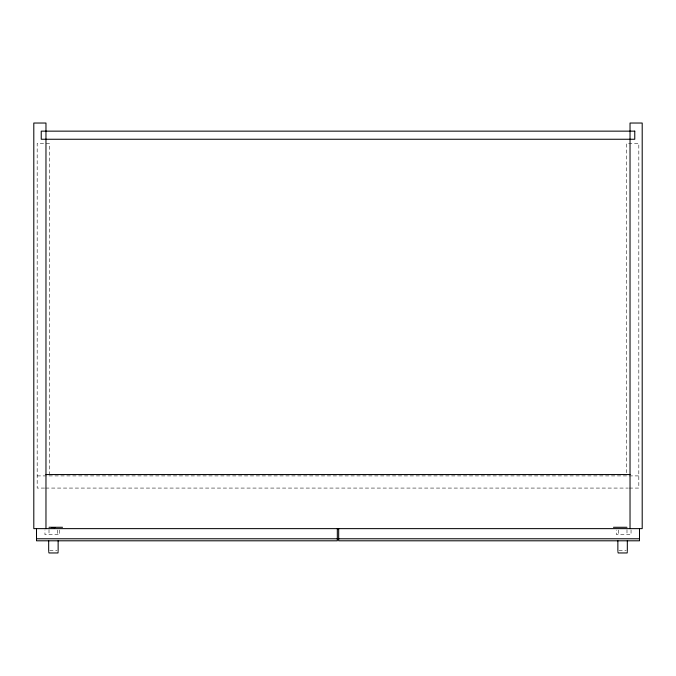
<?xml version="1.0" encoding="UTF-8"?>
<svg xmlns="http://www.w3.org/2000/svg" width="676" height="676" viewBox="0 0 676 676"><rect width="100%" height="100%" fill="white"/><g stroke="black" fill="none" stroke-linecap="round" stroke-linejoin="round"><path stroke-width="0.51" stroke-dasharray="3.38 2.54" d="M37.18 475.904L638.82 475.904M44.565 488.072L37.18 488.072L37.18 143.312L49.348 143.312L49.348 474.848M45.622 488.072L628.266 488.072M629.322 488.072L638.82 488.072L638.82 143.312L626.652 143.312L626.652 472.735M49.72 550.585L57.088 550.585M618.912 550.585L626.28 550.585M631.046 529.891L631.046 534.716L616.512 534.716L616.512 530.068M626.99 529.646L626.99 534.716M618.54 530.068L618.54 534.716M59.488 530.068L59.488 534.716L44.954 534.716L44.954 529.891M57.46 530.068L57.46 534.716M49.01 529.646L49.01 534.716"/><path stroke-width="1.01" d="M45.968 474.552L630.032 474.552M49.01 527.28L62.53 527.28M613.47 527.28L626.99 527.28M51.765 527.618L52.187 527.618M53.573 527.618L55.06 527.618M36.504 538.772L337.324 538.772M338.676 538.772L639.496 538.772M639.496 528.632L639.496 540.8L338.676 540.8L338.676 528.632M630.032 528.632L630.032 123.032L642.2 123.032L642.2 528.632L33.8 528.632L33.8 123.032L45.968 123.032L45.968 528.632M627.328 540.8L627.328 550.585M627.328 551.515L627.159 552.96L618.202 552.968L617.864 551.515M617.864 540.8L617.864 550.585M337.324 528.632L337.324 540.8L36.504 540.8L36.504 528.632M58.136 540.8L58.136 550.585M58.136 551.515L57.967 552.96L49.01 552.968L48.672 551.515M48.672 540.8L48.672 550.585M634.764 131.144L41.236 131.144L41.236 139.256L634.764 139.256L634.764 131.144"/></g></svg>
